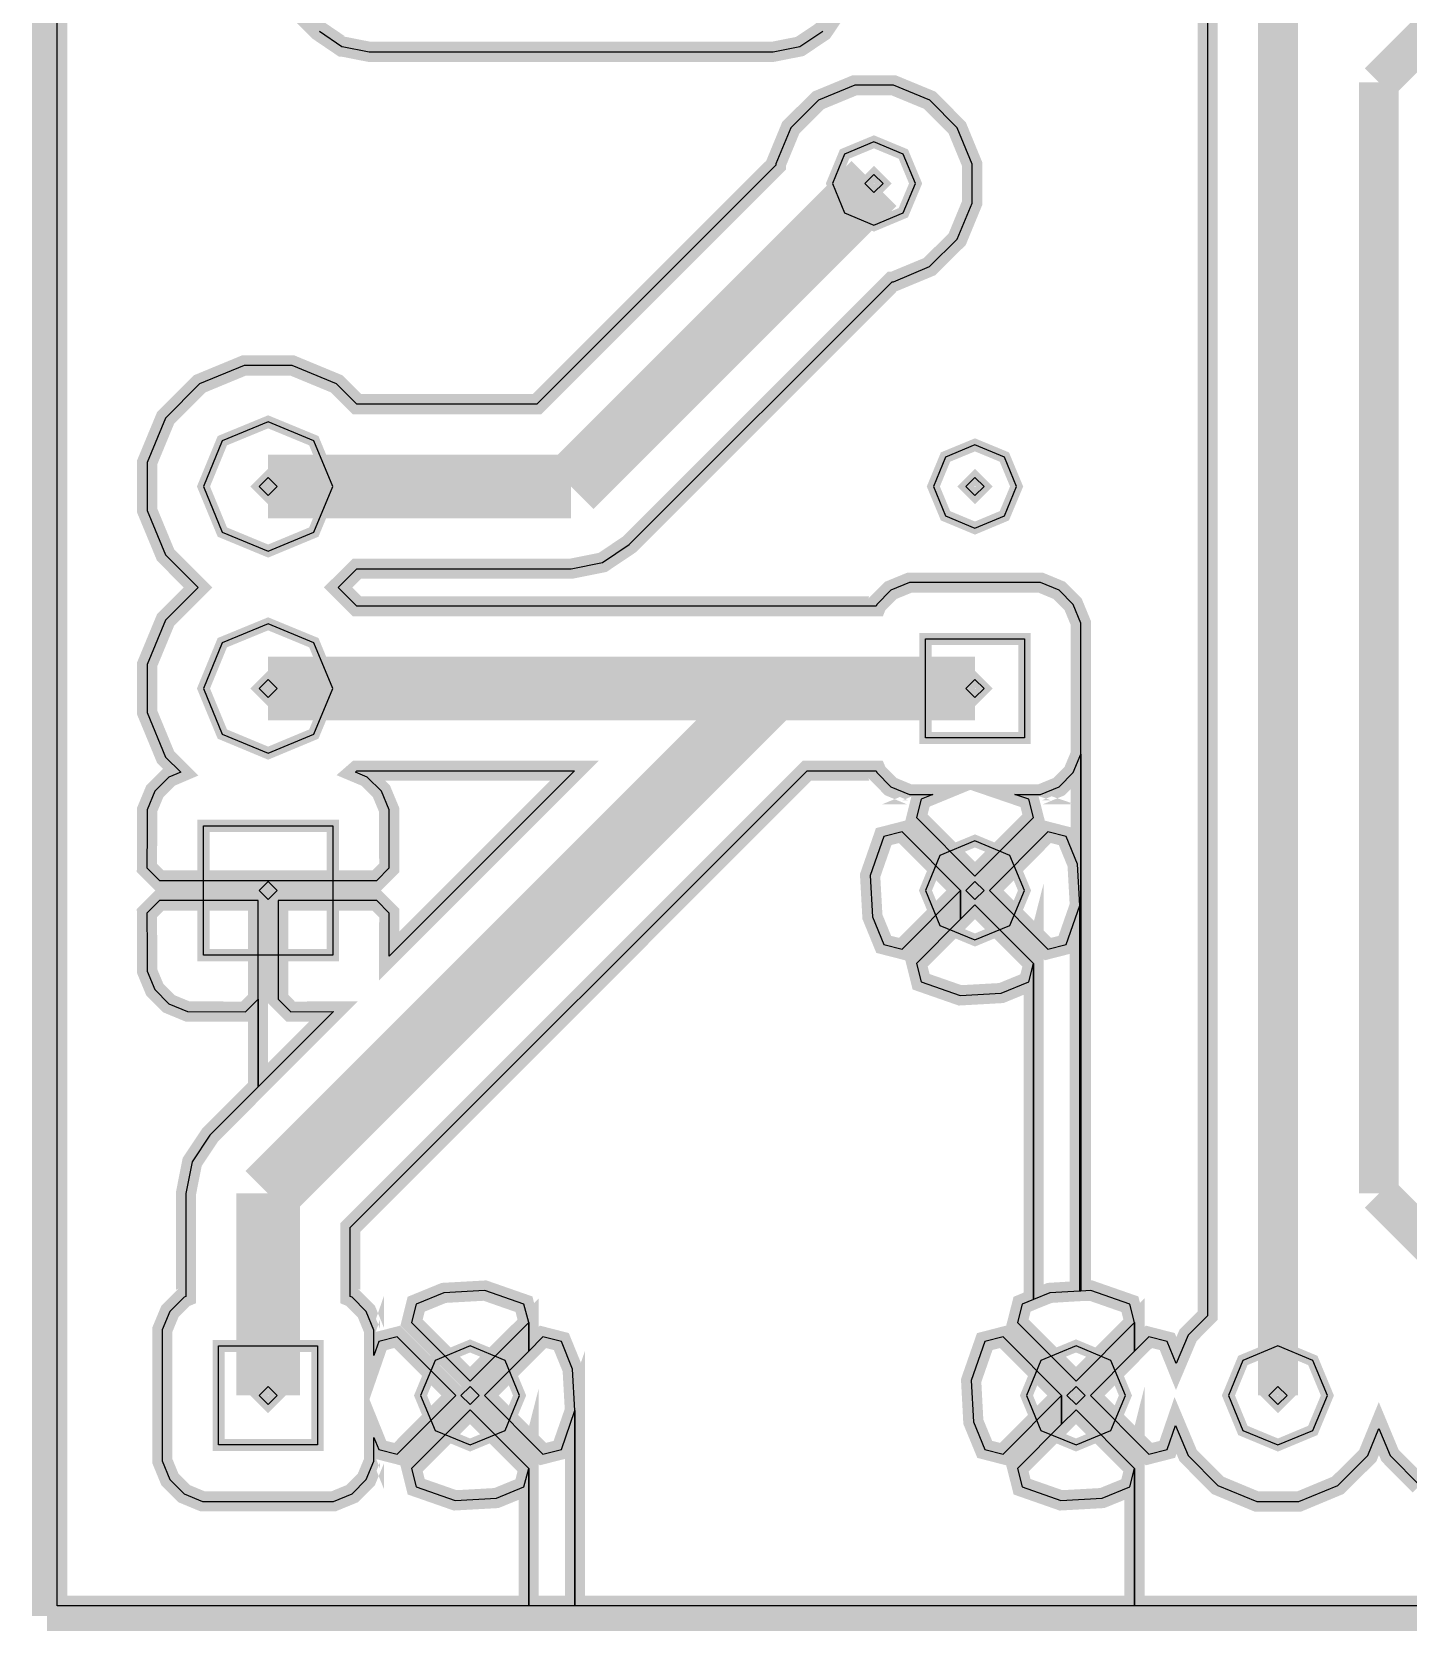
# Model space of a CAD drawing. Extents: x 0 to 6.22, y 0 to 4.04.
# Drawn here: x 0 to 0.681, y 2.058 to 2.85 of the extents above; entities that cross this region are included whole.
import ezdxf

# ---------------------------------------------------------------- set-up
doc = ezdxf.new("R2010")
doc.units = 0
doc.layers.get('0').update_dxf_attribs({"linetype": 'CONTINUOUS'})

msp = doc.modelspace()

# ---------------------------------------------------------------- linework, layer by layer
at = {"color": 0}
for points, const_width in [([(0.00759549, 2.06597), (0.00759549, 4.0345)], 0.015), ([(1.29601, 2.07096), (0.546007, 2.07096), (0.546007, 2.139), (0.517036, 2.16797), (0.509928, 2.16086), (0.509928, 2.17507), (0.480903, 2.2041), (0.471843, 2.20176), (0.465115, 2.18246), (0.4662, 2.16206), (0.471843, 2.14839), (0.480903, 2.14606), (0.509928, 2.17507), (0.509928, 2.16086), (0.48801, 2.139), (0.490343, 2.12989), (0.509603, 2.12315), (0.530003, 2.12429), (0.543728, 2.12989), (0.546007, 2.139), (0.546007, 2.07096), (0.268935, 2.07096), (0.268935, 2.16769), (0.267794, 2.1881), (0.262207, 2.20176), (0.253093, 2.2041), (0.246039, 2.197), (0.246039, 2.21115), (0.243707, 2.22026), (0.224392, 2.227), (0.203993, 2.22586), (0.190321, 2.22026), (0.188043, 2.21115), (0.217014, 2.18218), (0.246039, 2.21115), (0.246039, 2.197), (0.224121, 2.17507), (0.253093, 2.14606), (0.262207, 2.14839), (0.268935, 2.16769), (0.268935, 2.07096), (0.246039, 2.07096), (0.246039, 2.139), (0.217014, 2.16797), (0.188043, 2.139), (0.190321, 2.12989), (0.209636, 2.12315), (0.230035, 2.12429), (0.243707, 2.12989), (0.246039, 2.139), (0.246039, 2.07096), (0.0126411, 2.07096), (0.0126411, 4.02946)], 0.01), ([(1.29601, 2.07096), (0.546007, 2.07096), (0.546007, 2.139), (0.517036, 2.16797), (0.509928, 2.16086), (0.509928, 2.17507), (0.480903, 2.2041), (0.471843, 2.20176), (0.465115, 2.18246), (0.4662, 2.16206), (0.471843, 2.14839), (0.480903, 2.14606), (0.509928, 2.17507), (0.509928, 2.16086), (0.48801, 2.139), (0.490343, 2.12989), (0.509603, 2.12315), (0.530003, 2.12429), (0.543728, 2.12989), (0.546007, 2.139), (0.546007, 2.07096), (0.268935, 2.07096), (0.268935, 2.16769), (0.267794, 2.1881), (0.262207, 2.20176), (0.253093, 2.2041), (0.246039, 2.197), (0.246039, 2.21115), (0.243707, 2.22026), (0.224392, 2.227), (0.203993, 2.22586), (0.190321, 2.22026), (0.188043, 2.21115), (0.217014, 2.18218), (0.246039, 2.21115), (0.246039, 2.197), (0.224121, 2.17507), (0.253093, 2.14606), (0.262207, 2.14839), (0.268935, 2.16769), (0.268935, 2.07096), (0.246039, 2.07096), (0.246039, 2.139), (0.217014, 2.16797), (0.188043, 2.139), (0.190321, 2.12989), (0.209636, 2.12315), (0.230035, 2.12429), (0.243707, 2.12989), (0.246039, 2.139), (0.246039, 2.07096), (0.0126411, 2.07096), (0.0126411, 4.02946)], 0.006), ([(0.617025, 2.92507), (0.617025, 2.17507)], 0.0197), ([(0.0923936, 2.9005), (0.142415, 2.85047), (0.153592, 2.84289), (0.1537, 2.84289), (0.166992, 2.84028), (0.367025, 2.84028), (0.380317, 2.84289), (0.391601, 2.85047), (0.399197, 2.86176)], 0.01), ([(0.0923936, 2.9005), (0.142415, 2.85047), (0.153592, 2.84289), (0.1537, 2.84289), (0.166992, 2.84028), (0.367025, 2.84028), (0.380317, 2.84289), (0.391601, 2.85047), (0.399197, 2.86176)], 0.006), ([(0.717014, 2.87506), (0.666992, 2.82508)], 0.0197), ([(0.582194, 2.86697), (0.582194, 2.21457), (0.572537, 2.20486), (0.566624, 2.19086), (0.562229, 2.20176), (0.553114, 2.2041), (0.546007, 2.197), (0.546007, 2.21115), (0.543728, 2.22026), (0.524414, 2.227), (0.519422, 2.22678), (0.519422, 2.55746), (0.515625, 2.56668), (0.508626, 2.57368), (0.499511, 2.57747), (0.434625, 2.57747), (0.425401, 2.57368), (0.418403, 2.56668), (0.418024, 2.56575), (0.161025, 2.56575), (0.151693, 2.57508), (0.161025, 2.58436), (0.267036, 2.58436), (0.282607, 2.58746), (0.29579, 2.59631), (0.425999, 2.72646), (0.426594, 2.72646), (0.444499, 2.73389), (0.458225, 2.7475), (0.465603, 2.7654), (0.465603, 2.78467), (0.458225, 2.80257), (0.444607, 2.81629), (0.426704, 2.82368), (0.407443, 2.82368), (0.38954, 2.81629), (0.375814, 2.80268), (0.368435, 2.78478), (0.368435, 2.78407), (0.250108, 2.66581), (0.161025, 2.66581), (0.150933, 2.67589), (0.128906, 2.685), (0.105143, 2.685), (0.0831164, 2.67589), (0.0662435, 2.65896), (0.0571289, 2.63699), (0.0571289, 2.61317), (0.0662435, 2.59119), (0.0823025, 2.57508), (0.0662435, 2.55897), (0.0571289, 2.537), (0.0571289, 2.51318), (0.0662435, 2.49115), (0.0737304, 2.48367), (0.0679253, 2.48118), (0.0609267, 2.47418), (0.0571289, 2.46506), (0.0571289, 2.45518), (0.0570204, 2.43625), (0.0632053, 2.43007), (0.17079, 2.43007), (0.177029, 2.43625), (0.176921, 2.45518), (0.176921, 2.46506), (0.173122, 2.47418), (0.166124, 2.48118), (0.160211, 2.48367), (0.161025, 2.48438), (0.268718, 2.48438), (0.176921, 2.39258), (0.176921, 2.39497), (0.177029, 2.4139), (0.17079, 2.42008), (0.122016, 2.42008), (0.122016, 2.37131), (0.128201, 2.36507), (0.149414, 2.36518), (0.112033, 2.32781), (0.112033, 2.42008), (0.0632053, 2.42008), (0.0570204, 2.4139), (0.0571289, 2.39497), (0.0571289, 2.3851), (0.0609267, 2.37597), (0.0679253, 2.36897), (0.0770942, 2.36518), (0.105794, 2.36507), (0.112033, 2.37131), (0.112033, 2.32781), (0.0882161, 2.30387), (0.0794271, 2.29069), (0.0763346, 2.27507), (0.0763346, 2.22407), (0.0754124, 2.22368), (0.0684136, 2.21669), (0.0646158, 2.20757), (0.0646158, 2.14268), (0.0684136, 2.13346), (0.0754124, 2.12646), (0.0845269, 2.12267), (0.149414, 2.12267), (0.158637, 2.12646), (0.165636, 2.13346), (0.169433, 2.14258), (0.169433, 2.15429), (0.171821, 2.14839), (0.180935, 2.14606), (0.209907, 2.17507), (0.180935, 2.2041), (0.171821, 2.20176), (0.169433, 2.19488), (0.169433, 2.20747), (0.165636, 2.21669), (0.158637, 2.22368), (0.157715, 2.22407), (0.157715, 2.25825), (0.383843, 2.48438), (0.418024, 2.48438), (0.418403, 2.4835), (0.425401, 2.47646), (0.434517, 2.47265), (0.446126, 2.47265), (0.440321, 2.47026), (0.438043, 2.46115), (0.467014, 2.43218), (0.496039, 2.46115), (0.493707, 2.47026), (0.486708, 2.47265), (0.499403, 2.47265), (0.508626, 2.47646), (0.515625, 2.4835), (0.519422, 2.49257), (0.519422, 2.22678), (0.518935, 2.22678), (0.518935, 2.41769), (0.517794, 2.4381), (0.512207, 2.45176), (0.503093, 2.4541), (0.474121, 2.42507), (0.503093, 2.39606), (0.512207, 2.39839), (0.518935, 2.41769), (0.518935, 2.22678), (0.504015, 2.22586), (0.496039, 2.22265), (0.496039, 2.389), (0.467014, 2.41797), (0.459907, 2.41086), (0.459907, 2.42507), (0.430935, 2.4541), (0.421821, 2.45176), (0.415093, 2.43246), (0.416233, 2.41206), (0.421821, 2.39839), (0.430935, 2.39606), (0.459907, 2.42507), (0.459907, 2.41086), (0.438043, 2.389), (0.440321, 2.37989), (0.459636, 2.37315), (0.480035, 2.37429), (0.493707, 2.37989), (0.496039, 2.389), (0.496039, 2.22265), (0.490343, 2.22026), (0.48801, 2.21115), (0.517036, 2.18218), (0.546007, 2.21115), (0.546007, 2.197), (0.524143, 2.17507), (0.553114, 2.14606), (0.562229, 2.14839), (0.566297, 2.16026), (0.572537, 2.1454), (0.587239, 2.13058), (0.6065, 2.12256), (0.627442, 2.12256), (0.646701, 2.13058), (0.661512, 2.14529), (0.666992, 2.15869), (0.672526, 2.1454), (0.687229, 2.13058)], 0.01), ([(0.582194, 2.86697), (0.582194, 2.21457), (0.572537, 2.20486), (0.566624, 2.19086), (0.562229, 2.20176), (0.553114, 2.2041), (0.546007, 2.197), (0.546007, 2.21115), (0.543728, 2.22026), (0.524414, 2.227), (0.519422, 2.22678), (0.519422, 2.55746), (0.515625, 2.56668), (0.508626, 2.57368), (0.499511, 2.57747), (0.434625, 2.57747), (0.425401, 2.57368), (0.418403, 2.56668), (0.418024, 2.56575), (0.161025, 2.56575), (0.151693, 2.57508), (0.161025, 2.58436), (0.267036, 2.58436), (0.282607, 2.58746), (0.29579, 2.59631), (0.425999, 2.72646), (0.426594, 2.72646), (0.444499, 2.73389), (0.458225, 2.7475), (0.465603, 2.7654), (0.465603, 2.78467), (0.458225, 2.80257), (0.444607, 2.81629), (0.426704, 2.82368), (0.407443, 2.82368), (0.38954, 2.81629), (0.375814, 2.80268), (0.368435, 2.78478), (0.368435, 2.78407), (0.250108, 2.66581), (0.161025, 2.66581), (0.150933, 2.67589), (0.128906, 2.685), (0.105143, 2.685), (0.0831164, 2.67589), (0.0662435, 2.65896), (0.0571289, 2.63699), (0.0571289, 2.61317), (0.0662435, 2.59119), (0.0823025, 2.57508), (0.0662435, 2.55897), (0.0571289, 2.537), (0.0571289, 2.51318), (0.0662435, 2.49115), (0.0737304, 2.48367), (0.0679253, 2.48118), (0.0609267, 2.47418), (0.0571289, 2.46506), (0.0571289, 2.45518), (0.0570204, 2.43625), (0.0632053, 2.43007), (0.17079, 2.43007), (0.177029, 2.43625), (0.176921, 2.45518), (0.176921, 2.46506), (0.173122, 2.47418), (0.166124, 2.48118), (0.160211, 2.48367), (0.161025, 2.48438), (0.268718, 2.48438), (0.176921, 2.39258), (0.176921, 2.39497), (0.177029, 2.4139), (0.17079, 2.42008), (0.122016, 2.42008), (0.122016, 2.37131), (0.128201, 2.36507), (0.149414, 2.36518), (0.112033, 2.32781), (0.112033, 2.42008), (0.0632053, 2.42008), (0.0570204, 2.4139), (0.0571289, 2.39497), (0.0571289, 2.3851), (0.0609267, 2.37597), (0.0679253, 2.36897), (0.0770942, 2.36518), (0.105794, 2.36507), (0.112033, 2.37131), (0.112033, 2.32781), (0.0882161, 2.30387), (0.0794271, 2.29069), (0.0763346, 2.27507), (0.0763346, 2.22407), (0.0754124, 2.22368), (0.0684136, 2.21669), (0.0646158, 2.20757), (0.0646158, 2.14268), (0.0684136, 2.13346), (0.0754124, 2.12646), (0.0845269, 2.12267), (0.149414, 2.12267), (0.158637, 2.12646), (0.165636, 2.13346), (0.169433, 2.14258), (0.169433, 2.15429), (0.171821, 2.14839), (0.180935, 2.14606), (0.209907, 2.17507), (0.180935, 2.2041), (0.171821, 2.20176), (0.169433, 2.19488), (0.169433, 2.20747), (0.165636, 2.21669), (0.158637, 2.22368), (0.157715, 2.22407), (0.157715, 2.25825), (0.383843, 2.48438), (0.418024, 2.48438), (0.418403, 2.4835), (0.425401, 2.47646), (0.434517, 2.47265), (0.446126, 2.47265), (0.440321, 2.47026), (0.438043, 2.46115), (0.467014, 2.43218), (0.496039, 2.46115), (0.493707, 2.47026), (0.486708, 2.47265), (0.499403, 2.47265), (0.508626, 2.47646), (0.515625, 2.4835), (0.519422, 2.49257), (0.519422, 2.22678), (0.518935, 2.22678), (0.518935, 2.41769), (0.517794, 2.4381), (0.512207, 2.45176), (0.503093, 2.4541), (0.474121, 2.42507), (0.503093, 2.39606), (0.512207, 2.39839), (0.518935, 2.41769), (0.518935, 2.22678), (0.504015, 2.22586), (0.496039, 2.22265), (0.496039, 2.389), (0.467014, 2.41797), (0.459907, 2.41086), (0.459907, 2.42507), (0.430935, 2.4541), (0.421821, 2.45176), (0.415093, 2.43246), (0.416233, 2.41206), (0.421821, 2.39839), (0.430935, 2.39606), (0.459907, 2.42507), (0.459907, 2.41086), (0.438043, 2.389), (0.440321, 2.37989), (0.459636, 2.37315), (0.480035, 2.37429), (0.493707, 2.37989), (0.496039, 2.389), (0.496039, 2.22265), (0.490343, 2.22026), (0.48801, 2.21115), (0.517036, 2.18218), (0.546007, 2.21115), (0.546007, 2.197), (0.524143, 2.17507), (0.553114, 2.14606), (0.562229, 2.14839), (0.566297, 2.16026), (0.572537, 2.1454), (0.587239, 2.13058), (0.6065, 2.12256), (0.627442, 2.12256), (0.646701, 2.13058), (0.661512, 2.14529), (0.666992, 2.15869), (0.672526, 2.1454), (0.687229, 2.13058)], 0.006), ([(0.666992, 2.82508), (0.666992, 2.32508)], 0.0197), ([(0.437608, 2.77507), (0.431532, 2.78965), (0.416992, 2.79568), (0.402453, 2.78965), (0.396431, 2.77507), (0.402453, 2.76058), (0.416992, 2.7545), (0.431532, 2.76058), (0.437608, 2.77507)], 0.006), ([(0.416992, 2.77507), (0.267036, 2.62506)], 0.0315), ([(0.149035, 2.62506), (0.139649, 2.64774), (0.117025, 2.65707), (0.0943468, 2.64774), (0.0850151, 2.62506), (0.0943468, 2.60249), (0.117025, 2.5931), (0.139649, 2.60249), (0.149035, 2.62506)], 0.006), ([(0.487631, 2.62506), (0.481554, 2.63965), (0.467014, 2.64567), (0.452419, 2.63965), (0.446397, 2.62506), (0.452419, 2.61057), (0.467014, 2.60449), (0.481554, 2.61057), (0.487631, 2.62506)], 0.006), ([(0.267036, 2.62506), (0.117025, 2.62506)], 0.0315), ([(0.149035, 2.52507), (0.139649, 2.54775), (0.117025, 2.55707), (0.0943468, 2.54775), (0.0850151, 2.52507), (0.0943468, 2.5025), (0.117025, 2.49306), (0.139649, 2.5025), (0.149035, 2.52507)], 0.006), ([(0.467014, 2.52507), (0.117025, 2.52507)], 0.0315), ([(0.117025, 2.27507), (0.367025, 2.52507)], 0.0315), ([(0.367025, 2.52507), (0.467014, 2.52507)], 0.0315), ([(0.491536, 2.42507), (0.484321, 2.44243), (0.467014, 2.4496), (0.449653, 2.44243), (0.442492, 2.42507), (0.449653, 2.40776), (0.467014, 2.40056), (0.484321, 2.40776), (0.491536, 2.42507)], 0.006), ([(0.666992, 2.32508), (0.666992, 2.27507)], 0.0197), ([(0.117025, 2.17507), (0.117025, 2.27507)], 0.0315), ([(0.666992, 2.27507), (0.717014, 2.2251)], 0.0197), ([(0.241536, 2.17507), (0.234321, 2.19243), (0.217014, 2.1996), (0.199653, 2.19243), (0.192492, 2.17507), (0.199653, 2.15776), (0.217014, 2.15056), (0.234321, 2.15776), (0.241536, 2.17507)], 0.006), ([(0.541504, 2.17507), (0.534289, 2.19243), (0.517036, 2.1996), (0.499675, 2.19243), (0.492512, 2.17507), (0.499675, 2.15776), (0.517036, 2.15056), (0.534289, 2.15776), (0.541504, 2.17507)], 0.006), ([(0.641493, 2.17507), (0.634278, 2.19243), (0.617025, 2.1996), (0.599664, 2.19243), (0.592503, 2.17507), (0.599664, 2.15776), (0.617025, 2.15056), (0.634278, 2.15776), (0.641493, 2.17507)], 0.006), ([(1.97613, 2.06597), (0.00759549, 2.06597)], 0.015)]:
    msp.add_lwpolyline(points, dxfattribs=dict(at, const_width=const_width))
for points in [[(1.29601, 2.07096), (0.546007, 2.07096), (0.546007, 2.139), (0.517036, 2.16797), (0.509928, 2.16086), (0.509928, 2.17507), (0.480903, 2.2041), (0.471843, 2.20176), (0.465115, 2.18246), (0.4662, 2.16206), (0.471843, 2.14839), (0.480903, 2.14606), (0.509928, 2.17507), (0.509928, 2.16086), (0.48801, 2.139), (0.490343, 2.12989), (0.509603, 2.12315), (0.530003, 2.12429), (0.543728, 2.12989), (0.546007, 2.139), (0.546007, 2.07096), (0.268935, 2.07096), (0.268935, 2.16769), (0.267794, 2.1881), (0.262207, 2.20176), (0.253093, 2.2041), (0.246039, 2.197), (0.246039, 2.21115), (0.243707, 2.22026), (0.224392, 2.227), (0.203993, 2.22586), (0.190321, 2.22026), (0.188043, 2.21115), (0.217014, 2.18218), (0.246039, 2.21115), (0.246039, 2.197), (0.224121, 2.17507), (0.253093, 2.14606), (0.262207, 2.14839), (0.268935, 2.16769), (0.268935, 2.07096), (0.246039, 2.07096), (0.246039, 2.139), (0.217014, 2.16797), (0.188043, 2.139), (0.190321, 2.12989), (0.209636, 2.12315), (0.230035, 2.12429), (0.243707, 2.12989), (0.246039, 2.139), (0.246039, 2.07096), (0.0126411, 2.07096), (0.0126411, 4.02946)], [(0.582194, 2.86697), (0.582194, 2.21457), (0.572537, 2.20486), (0.566624, 2.19086), (0.562229, 2.20176), (0.553114, 2.2041), (0.546007, 2.197), (0.546007, 2.21115), (0.543728, 2.22026), (0.524414, 2.227), (0.519422, 2.22678), (0.519422, 2.55746), (0.515625, 2.56668), (0.508626, 2.57368), (0.499511, 2.57747), (0.434625, 2.57747), (0.425401, 2.57368), (0.418403, 2.56668), (0.418024, 2.56575), (0.161025, 2.56575), (0.151693, 2.57508), (0.161025, 2.58436), (0.267036, 2.58436), (0.282607, 2.58746), (0.29579, 2.59631), (0.425999, 2.72646), (0.426594, 2.72646), (0.444499, 2.73389), (0.458225, 2.7475), (0.465603, 2.7654), (0.465603, 2.78467), (0.458225, 2.80257), (0.444607, 2.81629), (0.426704, 2.82368), (0.407443, 2.82368), (0.38954, 2.81629), (0.375814, 2.80268), (0.368435, 2.78478), (0.368435, 2.78407), (0.250108, 2.66581), (0.161025, 2.66581), (0.150933, 2.67589), (0.128906, 2.685), (0.105143, 2.685), (0.0831164, 2.67589), (0.0662435, 2.65896), (0.0571289, 2.63699), (0.0571289, 2.61317), (0.0662435, 2.59119), (0.0823025, 2.57508), (0.0662435, 2.55897), (0.0571289, 2.537), (0.0571289, 2.51318), (0.0662435, 2.49115), (0.0737304, 2.48367), (0.0679253, 2.48118), (0.0609267, 2.47418), (0.0571289, 2.46506), (0.0571289, 2.45518), (0.0570204, 2.43625), (0.0632053, 2.43007), (0.17079, 2.43007), (0.177029, 2.43625), (0.176921, 2.45518), (0.176921, 2.46506), (0.173122, 2.47418), (0.166124, 2.48118), (0.160211, 2.48367), (0.161025, 2.48438), (0.268718, 2.48438), (0.176921, 2.39258), (0.176921, 2.39497), (0.177029, 2.4139), (0.17079, 2.42008), (0.122016, 2.42008), (0.122016, 2.37131), (0.128201, 2.36507), (0.149414, 2.36518), (0.112033, 2.32781), (0.112033, 2.42008), (0.0632053, 2.42008), (0.0570204, 2.4139), (0.0571289, 2.39497), (0.0571289, 2.3851), (0.0609267, 2.37597), (0.0679253, 2.36897), (0.0770942, 2.36518), (0.105794, 2.36507), (0.112033, 2.37131), (0.112033, 2.32781), (0.0882161, 2.30387), (0.0794271, 2.29069), (0.0763346, 2.27507), (0.0763346, 2.22407), (0.0754124, 2.22368), (0.0684136, 2.21669), (0.0646158, 2.20757), (0.0646158, 2.14268), (0.0684136, 2.13346), (0.0754124, 2.12646), (0.0845269, 2.12267), (0.149414, 2.12267), (0.158637, 2.12646), (0.165636, 2.13346), (0.169433, 2.14258), (0.169433, 2.15429), (0.171821, 2.14839), (0.180935, 2.14606), (0.209907, 2.17507), (0.180935, 2.2041), (0.171821, 2.20176), (0.169433, 2.19488), (0.169433, 2.20747), (0.165636, 2.21669), (0.158637, 2.22368), (0.157715, 2.22407), (0.157715, 2.25825), (0.383843, 2.48438), (0.418024, 2.48438), (0.418403, 2.4835), (0.425401, 2.47646), (0.434517, 2.47265), (0.446126, 2.47265), (0.440321, 2.47026), (0.438043, 2.46115), (0.467014, 2.43218), (0.496039, 2.46115), (0.493707, 2.47026), (0.486708, 2.47265), (0.499403, 2.47265), (0.508626, 2.47646), (0.515625, 2.4835), (0.519422, 2.49257), (0.519422, 2.22678), (0.518935, 2.22678), (0.518935, 2.41769), (0.517794, 2.4381), (0.512207, 2.45176), (0.503093, 2.4541), (0.474121, 2.42507), (0.503093, 2.39606), (0.512207, 2.39839), (0.518935, 2.41769), (0.518935, 2.22678), (0.504015, 2.22586), (0.496039, 2.22265), (0.496039, 2.389), (0.467014, 2.41797), (0.459907, 2.41086), (0.459907, 2.42507), (0.430935, 2.4541), (0.421821, 2.45176), (0.415093, 2.43246), (0.416233, 2.41206), (0.421821, 2.39839), (0.430935, 2.39606), (0.459907, 2.42507), (0.459907, 2.41086), (0.438043, 2.389), (0.440321, 2.37989), (0.459636, 2.37315), (0.480035, 2.37429), (0.493707, 2.37989), (0.496039, 2.389), (0.496039, 2.22265), (0.490343, 2.22026), (0.48801, 2.21115), (0.517036, 2.18218), (0.546007, 2.21115), (0.546007, 2.197), (0.524143, 2.17507), (0.553114, 2.14606), (0.562229, 2.14839), (0.566297, 2.16026), (0.572537, 2.1454), (0.587239, 2.13058), (0.6065, 2.12256), (0.627442, 2.12256), (0.646701, 2.13058), (0.661512, 2.14529), (0.666992, 2.15869), (0.672526, 2.1454), (0.687229, 2.13058)], [(0.142415, 2.85047), (0.153592, 2.84289), (0.1537, 2.84289), (0.166992, 2.84028), (0.367025, 2.84028), (0.380317, 2.84289), (0.391601, 2.85047)], [(0.437608, 2.77507), (0.431532, 2.78965), (0.416992, 2.79568), (0.402453, 2.78965), (0.396431, 2.77507), (0.402453, 2.76058), (0.416992, 2.7545), (0.431532, 2.76058), (0.437608, 2.77507)], [(0.149035, 2.62506), (0.139649, 2.64774), (0.117025, 2.65707), (0.0943468, 2.64774), (0.0850151, 2.62506), (0.0943468, 2.60249), (0.117025, 2.5931), (0.139649, 2.60249), (0.149035, 2.62506)], [(0.487631, 2.62506), (0.481554, 2.63965), (0.467014, 2.64567), (0.452419, 2.63965), (0.446397, 2.62506), (0.452419, 2.61057), (0.467014, 2.60449), (0.481554, 2.61057), (0.487631, 2.62506)], [(0.149035, 2.52507), (0.139649, 2.54775), (0.117025, 2.55707), (0.0943468, 2.54775), (0.0850151, 2.52507), (0.0943468, 2.5025), (0.117025, 2.49306), (0.139649, 2.5025), (0.149035, 2.52507)], [(0.491536, 2.42507), (0.484321, 2.44243), (0.467014, 2.4496), (0.449653, 2.44243), (0.442492, 2.42507), (0.449653, 2.40776), (0.467014, 2.40056), (0.484321, 2.40776), (0.491536, 2.42507)], [(0.241536, 2.17507), (0.234321, 2.19243), (0.217014, 2.1996), (0.199653, 2.19243), (0.192492, 2.17507), (0.199653, 2.15776), (0.217014, 2.15056), (0.234321, 2.15776), (0.241536, 2.17507)], [(0.541504, 2.17507), (0.534289, 2.19243), (0.517036, 2.1996), (0.499675, 2.19243), (0.492512, 2.17507), (0.499675, 2.15776), (0.517036, 2.15056), (0.534289, 2.15776), (0.541504, 2.17507)], [(0.641493, 2.17507), (0.634278, 2.19243), (0.617025, 2.1996), (0.599664, 2.19243), (0.592503, 2.17507), (0.599664, 2.15776), (0.617025, 2.15056), (0.634278, 2.15776), (0.641493, 2.17507)]]:
    msp.add_lwpolyline(points, dxfattribs=at)
at = {"color": 7, "const_width": 0.006}
for points in [[(0.421496, 2.77507), (0.416992, 2.77957), (0.412543, 2.77507), (0.416992, 2.77056), (0.421496, 2.77507)], [(0.121528, 2.62506), (0.117025, 2.62956), (0.112522, 2.62506), (0.117025, 2.62056), (0.121528, 2.62506)], [(0.471517, 2.62506), (0.467014, 2.62956), (0.462511, 2.62506), (0.467014, 2.62056), (0.471517, 2.62506)], [(0.121528, 2.52507), (0.117025, 2.52957), (0.112522, 2.52507), (0.117025, 2.52056), (0.121528, 2.52507)], [(0.471517, 2.52507), (0.467014, 2.52957), (0.462511, 2.52507), (0.467014, 2.52056), (0.471517, 2.52507)], [(0.121528, 2.42507), (0.117025, 2.42958), (0.112522, 2.42507), (0.117025, 2.42057), (0.121528, 2.42507)], [(0.471517, 2.42507), (0.467014, 2.42958), (0.462511, 2.42507), (0.467014, 2.42057), (0.471517, 2.42507)], [(0.121528, 2.17507), (0.117025, 2.17958), (0.112522, 2.17507), (0.117025, 2.17057), (0.121528, 2.17507)], [(0.221517, 2.17507), (0.217014, 2.17958), (0.212511, 2.17507), (0.217014, 2.17057), (0.221517, 2.17507)], [(0.521539, 2.17507), (0.517036, 2.17958), (0.512532, 2.17507), (0.517036, 2.17057), (0.521539, 2.17507)], [(0.621528, 2.17507), (0.617025, 2.17958), (0.612522, 2.17507), (0.617025, 2.17057), (0.621528, 2.17507)]]:
    msp.add_lwpolyline(points, dxfattribs=at)
at = {"color": 7}
for points in [[(0.421496, 2.77507), (0.416992, 2.77957), (0.412543, 2.77507), (0.416992, 2.77056), (0.421496, 2.77507)], [(0.121528, 2.62506), (0.117025, 2.62956), (0.112522, 2.62506), (0.117025, 2.62056), (0.121528, 2.62506)], [(0.471517, 2.62506), (0.467014, 2.62956), (0.462511, 2.62506), (0.467014, 2.62056), (0.471517, 2.62506)], [(0.121528, 2.52507), (0.117025, 2.52957), (0.112522, 2.52507), (0.117025, 2.52056), (0.121528, 2.52507)], [(0.471517, 2.52507), (0.467014, 2.52957), (0.462511, 2.52507), (0.467014, 2.52056), (0.471517, 2.52507)], [(0.121528, 2.42507), (0.117025, 2.42958), (0.112522, 2.42507), (0.117025, 2.42057), (0.121528, 2.42507)], [(0.471517, 2.42507), (0.467014, 2.42958), (0.462511, 2.42507), (0.467014, 2.42057), (0.471517, 2.42507)], [(0.121528, 2.17507), (0.117025, 2.17958), (0.112522, 2.17507), (0.117025, 2.17057), (0.121528, 2.17507)], [(0.221517, 2.17507), (0.217014, 2.17958), (0.212511, 2.17507), (0.217014, 2.17057), (0.221517, 2.17507)], [(0.521539, 2.17507), (0.517036, 2.17958), (0.512532, 2.17507), (0.517036, 2.17057), (0.521539, 2.17507)], [(0.621528, 2.17507), (0.617025, 2.17958), (0.612522, 2.17507), (0.617025, 2.17057), (0.621528, 2.17507)]]:
    msp.add_lwpolyline(points, dxfattribs=at)
at = {"color": 0, "const_width": 0.006}
for points in [[(0.442492, 2.54958), (0.442492, 2.5006), (0.491536, 2.5006), (0.491536, 2.54958), (0.442492, 2.54958)], [(0.0850151, 2.45708), (0.0850151, 2.39307), (0.149035, 2.39307), (0.149035, 2.45708), (0.0850151, 2.45708)], [(0.0925022, 2.1996), (0.0925022, 2.15056), (0.141493, 2.15056), (0.141493, 2.1996), (0.0925022, 2.1996)]]:
    msp.add_lwpolyline(points, close=True, dxfattribs=at)
at = {"color": 0}
for points in [[(0.442492, 2.54958), (0.491536, 2.54958), (0.491536, 2.5006), (0.442492, 2.5006), (0.442492, 2.54958)], [(0.0850151, 2.45708), (0.149035, 2.45708), (0.149035, 2.39307), (0.0850151, 2.39307), (0.0850151, 2.45708)], [(0.0925022, 2.1996), (0.141493, 2.1996), (0.141493, 2.15056), (0.0925022, 2.15056), (0.0925022, 2.1996)]]:
    msp.add_lwpolyline(points, close=True, dxfattribs=at)

doc.saveas('drawing.dxf')
